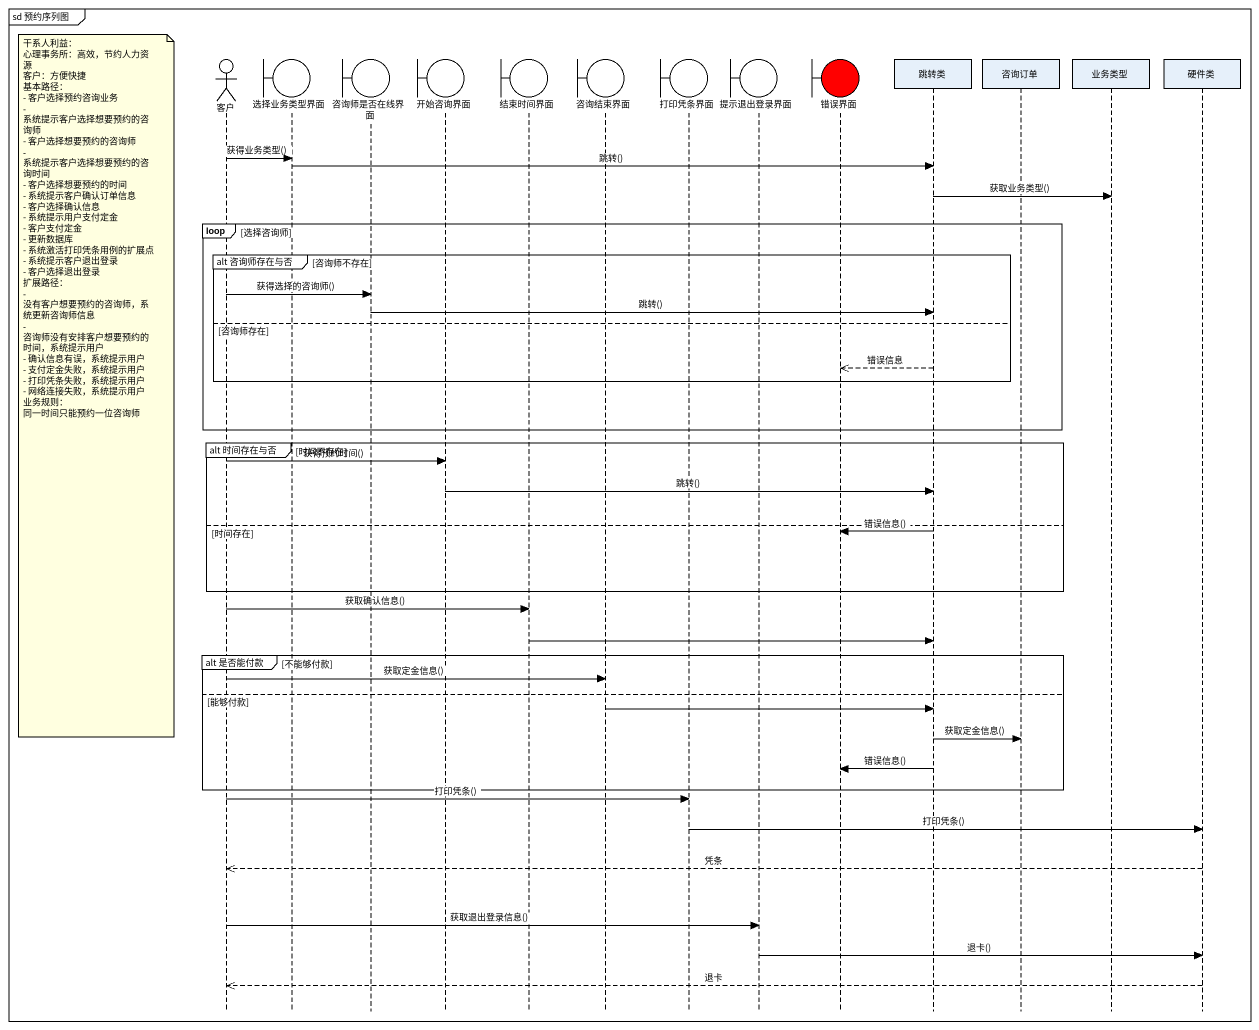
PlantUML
@startuml
mainframe sd 预约序列图
hide footbox
actor 客户
boundary 选择业务类型界面
boundary 咨询师是否在线界面
boundary 开始咨询界面
boundary 结束时间界面
boundary 咨询结束界面
boundary 打印凭条界面
boundary 提示退出登录界面
boundary 错误界面 #FF0000
participant 跳转类
participant 咨询订单
participant 业务类型
participant 硬件类

客户 -> 选择业务类型界面 : 获得业务类型()
选择业务类型界面 -> 跳转类 : 跳转()
跳转类 -> 业务类型 : 获取业务类型()
loop 选择咨询师
  group alt 咨询师存在与否 [咨询师不存在]
    客户 -> 咨询师是否在线界面 : 获得选择的咨询师()
    咨询师是否在线界面 -> 跳转类 : 跳转()
  else 咨询师存在
    跳转类 -->> 错误界面 : 错误信息
  end
  note left of 客户
    干系人利益：
    心理事务所：高效，节约人力资源
    客户：方便快捷
    基本路径：
    - 客户选择预约咨询业务
    - 系统提示客户选择想要预约的咨询师
    - 客户选择想要预约的咨询师
    - 系统提示客户选择想要预约的咨询时间
    - 客户选择想要预约的时间
    - 系统提示客户确认订单信息
    - 客户选择确认信息
    - 系统提示用户支付定金
    - 客户支付定金
    - 更新数据库
    - 系统激活打印凭条用例的扩展点
    - 系统提示客户退出登录
    - 客户选择退出登录
    扩展路径：
    - 没有客户想要预约的咨询师，系统更新咨询师信息
    - 咨询师没有安排客户想要预约的时间，系统提示用户
    - 确认信息有误，系统提示用户
    - 支付定金失败，系统提示用户
    - 打印凭条失败，系统提示用户
    - 网络连接失败，系统提示用户
    业务规则：
    同一时间只能预约一位咨询师
  end note
end
group alt 时间存在与否 [时间不存在]
  客户 -> 开始咨询界面 : 获得预约时间()
  开始咨询界面 -> 跳转类 : 跳转()
else 时间存在
  跳转类 -> 错误界面 : 错误信息()
end
客户 -> 结束时间界面 : 获取确认信息()
结束时间界面 -> 跳转类
group alt 是否能付款 [不能够付款]
  客户 -> 咨询结束界面 : 获取定金信息()
else 能够付款
  咨询结束界面 -> 跳转类
  跳转类 -> 咨询订单 : 获取定金信息()
  跳转类 -> 错误界面 : 错误信息()
end
客户 -> 打印凭条界面 : 打印凭条()
打印凭条界面 -> 硬件类 : 打印凭条()
硬件类 -->> 客户 : 凭条
客户 -> 提示退出登录界面 : 获取退出登录信息()
提示退出登录界面 -> 硬件类 : 退卡()
硬件类 -->> 客户 : 退卡
@enduml
